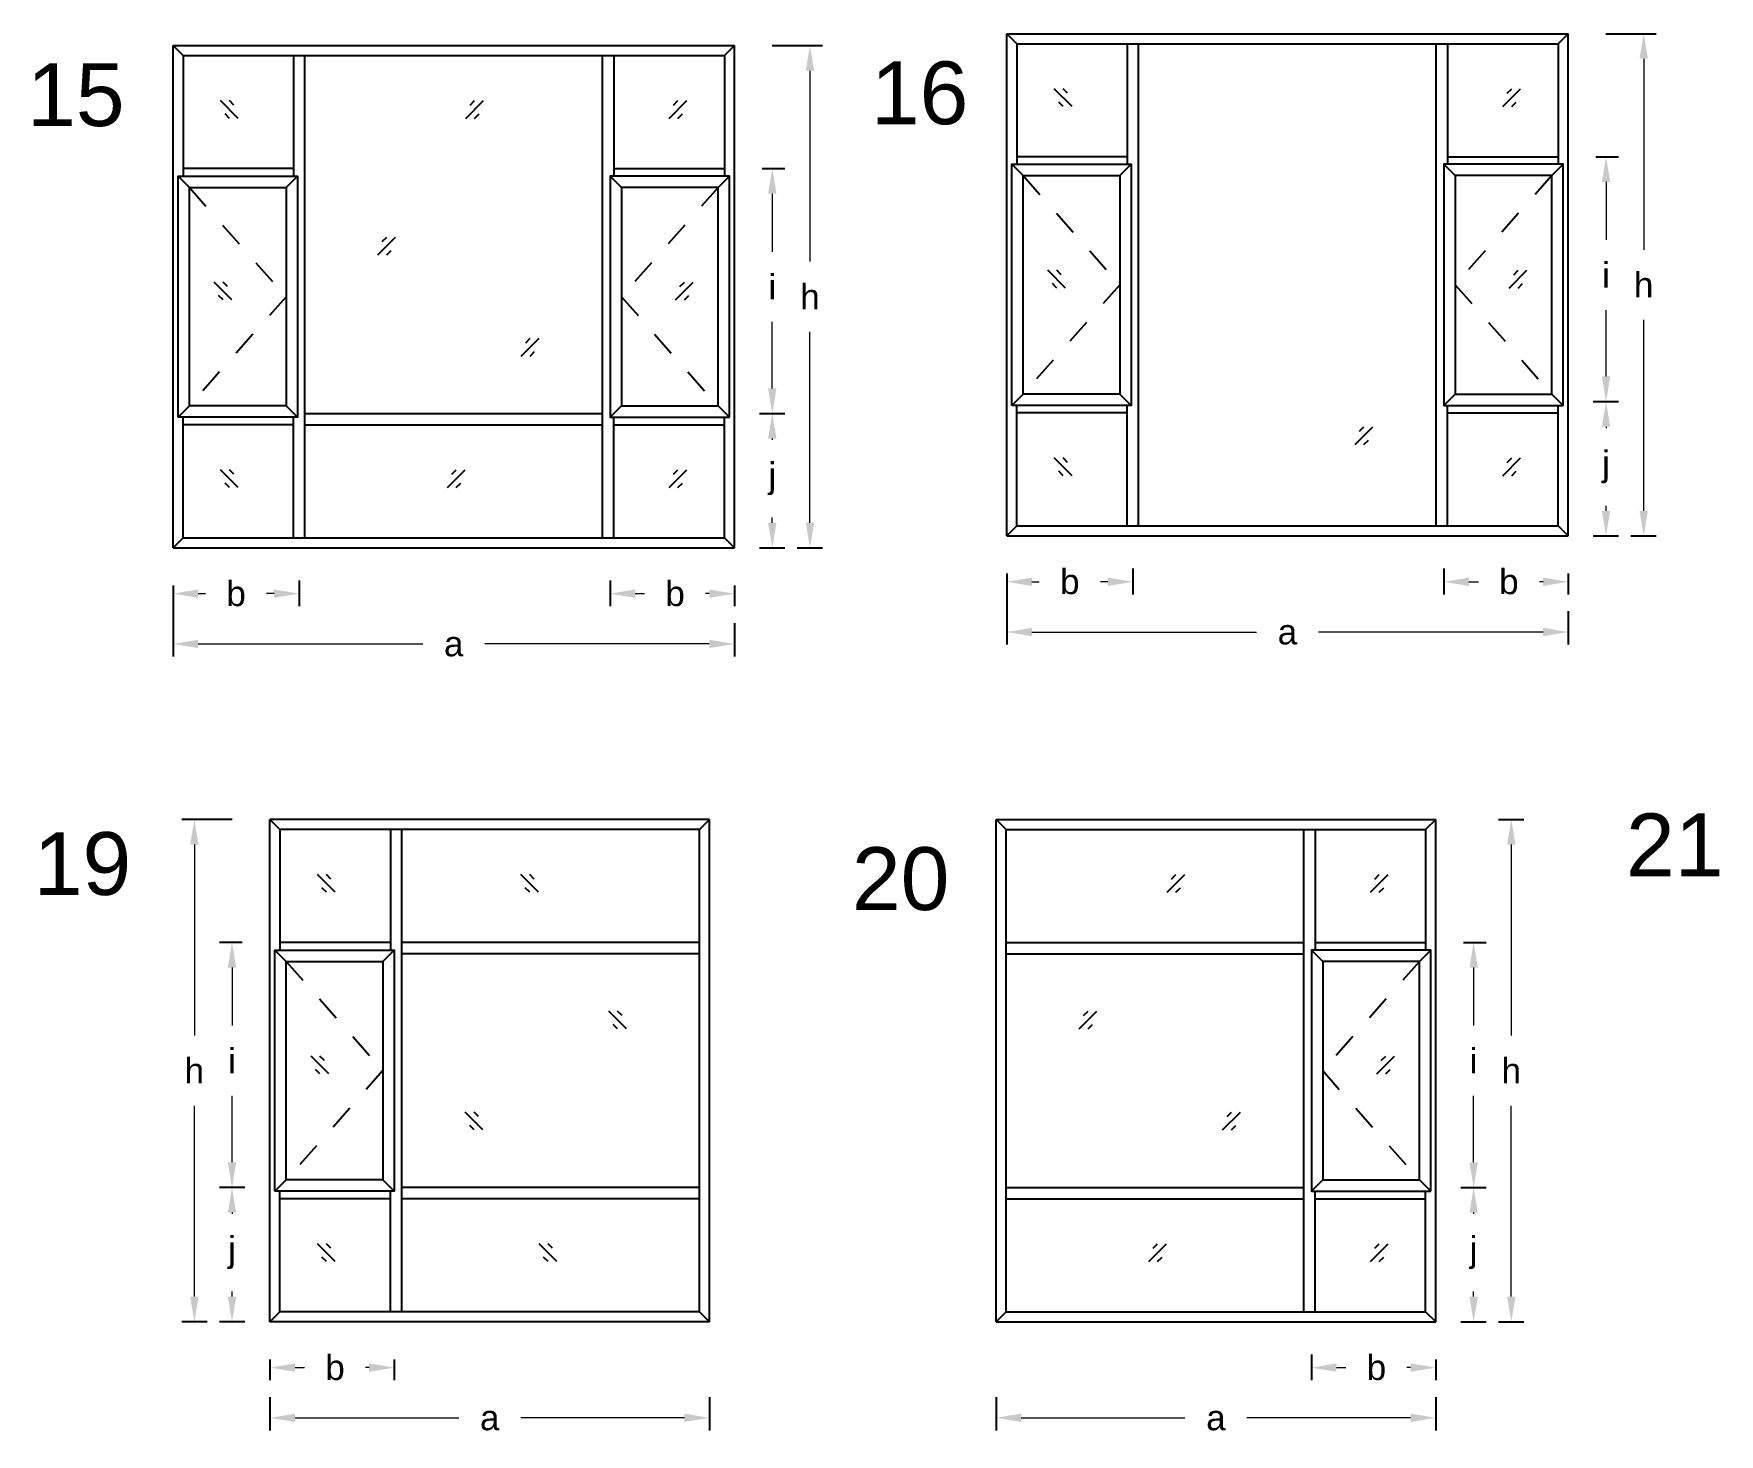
# Model space of a CAD drawing. Header units: millimetres. Extents: x -12.9 to 0.2, y -9.1 to 4.5.
# Drawn here: x -12.92 to -6.21, y -9.12 to -3.54 of the extents above; entities that cross this region are included whole.
import ezdxf

# ---------------------------------------------------------------- set-up
doc = ezdxf.new("R2010")
doc.units = ezdxf.units.MM
doc.linetypes.add('DASHED', pattern=[19.05, 12.7, -6.35])
for name, color, linetype in [('auxiliar', 1, 'DASHED'), ('proyectable', 7, 'Continuous'), ('vidrio', 160, 'Continuous')]:
    doc.layers.add(name, color=color, linetype=linetype)
doc.styles.get("Standard").update_dxf_attribs({"font": 'arial.ttf'})
doc.dimstyles.get("Standard").update_dxf_attribs({"dimtxt": 0.18, "dimasz": 0.18, "dimexe": 0.2, "dimexo": 0.0625, "dimgap": 0.09, "dimtad": 0, "dimtih": 1, "dimtoh": 1, "dimdec": 4, "dimzin": 0, "dimdsep": 46, "dimtxsty": 'Standard', "dimcen": 0.09, "dimadec": 0, "dimazin": 0, "dimtfac": 1, "dimtdec": 4, "dimtofl": 0, "dimtmove": 0, "dimatfit": 3, "dimfxl": 1.5, "dimfxlon": 1, "dimtolj": 1, "dimtzin": 0, "dimarcsym": 0})

# ---------------------------------------------------------------- blocks, each defined once
blk = doc.blocks.new('*D13')
at = {"layer": 'Defpoints', "color": 0, "transparency": 16777216}
for p in [(-11.9832, -8.6676), (-11.4882, -8.6676), (-11.4882, -8.8502)]:
    blk.add_point(p, dxfattribs=at)
at = {"layer": 'proyectable', "color": 0, "lineweight": -2, "transparency": 16777216}
for p, q in [((-11.9832, -8.8176), (-11.9832, -8.9002)), ((-11.4882, -8.8176), (-11.4882, -8.9002))]:
    blk.add_line(p, q, dxfattribs=at)
at = {"layer": 'proyectable', "color": 0, "lineweight": 5, "transparency": 16777216}
for p, q in [((-11.8832, -8.8502), (-11.8456, -8.8502)), ((-11.5882, -8.8502), (-11.6028, -8.8502))]:
    blk.add_line(p, q, dxfattribs=at)
at = {"layer": 'proyectable', "color": 0, "transparency": 16777216}
for points in [[(-11.8832, -8.8335), (-11.8832, -8.8668), (-11.9832, -8.8502)], [(-11.5882, -8.8335), (-11.5882, -8.8668), (-11.4882, -8.8502)]]:
    blk.add_solid(points, dxfattribs=at)
at = {"layer": 'proyectable', "color": 0, "transparency": 16777216, "insert": (-11.7242, -8.8502), "char_height": 0.1, "attachment_point": 5}
blk.add_mtext('\\A1;b', dxfattribs=at)
blk = doc.blocks.new('*D14')
at = {"layer": 'Defpoints', "color": 0, "transparency": 16777216}
for p in [(-11.9832, -8.8176), (-10.2332, -8.8176), (-10.2332, -9.0502)]:
    blk.add_point(p, dxfattribs=at)
at = {"layer": 'proyectable', "color": 0, "lineweight": -2, "transparency": 16777216}
for p, q in [((-11.9832, -8.9676), (-11.9832, -9.1002)), ((-10.2332, -8.9676), (-10.2332, -9.1002))]:
    blk.add_line(p, q, dxfattribs=at)
at = {"layer": 'proyectable', "color": 0, "lineweight": 5, "transparency": 16777216}
for p, q in [((-11.8832, -9.0502), (-11.2316, -9.0502)), ((-10.3332, -9.0502), (-10.9849, -9.0502))]:
    blk.add_line(p, q, dxfattribs=at)
at = {"layer": 'proyectable', "color": 0, "transparency": 16777216}
for points in [[(-11.8832, -9.0335), (-11.8832, -9.0668), (-11.9832, -9.0502)], [(-10.3332, -9.0335), (-10.3332, -9.0668), (-10.2332, -9.0502)]]:
    blk.add_solid(points, dxfattribs=at)
at = {"layer": 'proyectable', "color": 0, "transparency": 16777216, "insert": (-11.1082, -9.0502), "char_height": 0.1, "attachment_point": 5}
blk.add_mtext('\\A1;a', dxfattribs=at)
blk = doc.blocks.new('*D15')
at = {"layer": 'Defpoints', "color": 0, "transparency": 16777216}
for p in [(-9.0919, -8.8176), (-7.3419, -8.8176), (-7.3419, -9.0502)]:
    blk.add_point(p, dxfattribs=at)
at = {"layer": 'proyectable', "color": 0, "lineweight": -2, "transparency": 16777216}
for p, q in [((-9.0919, -8.9676), (-9.0919, -9.1002)), ((-7.3419, -8.9676), (-7.3419, -9.1002))]:
    blk.add_line(p, q, dxfattribs=at)
at = {"layer": 'proyectable', "color": 0, "lineweight": 5, "transparency": 16777216}
for p, q in [((-8.9919, -9.0502), (-8.3402, -9.0502)), ((-7.4419, -9.0502), (-8.0935, -9.0502))]:
    blk.add_line(p, q, dxfattribs=at)
at = {"layer": 'proyectable', "color": 0, "transparency": 16777216}
for points in [[(-8.9919, -9.0335), (-8.9919, -9.0668), (-9.0919, -9.0502)], [(-7.4419, -9.0335), (-7.4419, -9.0668), (-7.3419, -9.0502)]]:
    blk.add_solid(points, dxfattribs=at)
at = {"layer": 'proyectable', "color": 0, "transparency": 16777216, "insert": (-8.2169, -9.0502), "char_height": 0.1, "attachment_point": 5}
blk.add_mtext('\\A1;a', dxfattribs=at)
blk = doc.blocks.new('*D16')
at = {"layer": 'Defpoints', "color": 0, "transparency": 16777216}
for p in [(-7.8369, -8.6476), (-7.3419, -8.6676), (-7.3419, -8.8502)]:
    blk.add_point(p, dxfattribs=at)
at = {"layer": 'proyectable', "color": 0, "lineweight": -2, "transparency": 16777216}
for p, q in [((-7.8369, -8.7976), (-7.8369, -8.9002)), ((-7.3419, -8.8176), (-7.3419, -8.9002))]:
    blk.add_line(p, q, dxfattribs=at)
at = {"layer": 'proyectable', "color": 0, "lineweight": 5, "transparency": 16777216}
for p, q in [((-7.7369, -8.8502), (-7.6992, -8.8502)), ((-7.4419, -8.8502), (-7.4564, -8.8502))]:
    blk.add_line(p, q, dxfattribs=at)
at = {"layer": 'proyectable', "color": 0, "transparency": 16777216}
for points in [[(-7.7369, -8.8335), (-7.7369, -8.8668), (-7.8369, -8.8502)], [(-7.4419, -8.8335), (-7.4419, -8.8668), (-7.3419, -8.8502)]]:
    blk.add_solid(points, dxfattribs=at)
at = {"layer": 'proyectable', "color": 0, "transparency": 16777216, "insert": (-7.5778, -8.8502), "char_height": 0.1, "attachment_point": 5}
blk.add_mtext('\\A1;b', dxfattribs=at)
blk = doc.blocks.new('*D17')
at = {"layer": 'Defpoints', "color": 0, "transparency": 16777216}
for p in [(-7.3819, -8.1326), (-7.1909, -8.1326), (-7.3919, -8.6676)]:
    blk.add_point(p, dxfattribs=at)
at = {"layer": 'proyectable', "color": 0, "lineweight": -2, "transparency": 16777216}
for p, q in [((-7.2319, -8.1326), (-7.1409, -8.1326)), ((-7.2419, -8.6676), (-7.1409, -8.6676))]:
    blk.add_line(p, q, dxfattribs=at)
at = {"layer": 'proyectable', "color": 0, "lineweight": 5, "transparency": 16777216}
for p, q in [((-7.1909, -8.2326), (-7.1909, -8.2381)), ((-7.1909, -8.5676), (-7.1909, -8.5475))]:
    blk.add_line(p, q, dxfattribs=at)
at = {"layer": 'proyectable', "color": 0, "transparency": 16777216}
for points in [[(-7.2075, -8.2326), (-7.1742, -8.2326), (-7.1909, -8.1326)], [(-7.2075, -8.5676), (-7.1742, -8.5676), (-7.1909, -8.6676)]]:
    blk.add_solid(points, dxfattribs=at)
at = {"layer": 'proyectable', "color": 0, "transparency": 16777216, "insert": (-7.1909, -8.3928), "char_height": 0.1, "attachment_point": 5}
blk.add_mtext('\\A1;j', dxfattribs=at)
blk = doc.blocks.new('*D18')
at = {"layer": 'Defpoints', "color": 0, "transparency": 16777216}
for p in [(-7.2419, -6.6676), (-7.0409, -6.6676), (-7.2419, -8.6676)]:
    blk.add_point(p, dxfattribs=at)
at = {"layer": 'proyectable', "color": 0, "lineweight": -2, "transparency": 16777216}
for p, q in [((-7.0919, -6.6676), (-6.9909, -6.6676)), ((-7.0919, -8.6676), (-6.9909, -8.6676))]:
    blk.add_line(p, q, dxfattribs=at)
at = {"layer": 'proyectable', "color": 0, "lineweight": 5, "transparency": 16777216}
for p, q in [((-7.0409, -6.7676), (-7.0409, -7.5276)), ((-7.0409, -8.5676), (-7.0409, -7.8076))]:
    blk.add_line(p, q, dxfattribs=at)
at = {"layer": 'proyectable', "color": 0, "transparency": 16777216}
for points in [[(-7.0575, -6.7676), (-7.0242, -6.7676), (-7.0409, -6.6676)], [(-7.0575, -8.5676), (-7.0242, -8.5676), (-7.0409, -8.6676)]]:
    blk.add_solid(points, dxfattribs=at)
at = {"layer": 'proyectable', "color": 0, "transparency": 16777216, "insert": (-7.0409, -7.6676), "char_height": 0.1, "attachment_point": 5}
blk.add_mtext('\\A1;h', dxfattribs=at)
blk = doc.blocks.new('*D19')
at = {"layer": 'Defpoints', "color": 0, "transparency": 16777216}
for p in [(-7.3819, -7.1576), (-7.1909, -7.1576), (-7.3919, -8.1326)]:
    blk.add_point(p, dxfattribs=at)
at = {"layer": 'proyectable', "color": 0, "lineweight": -2, "transparency": 16777216}
for p, q in [((-7.2319, -7.1576), (-7.1409, -7.1576)), ((-7.2419, -8.1326), (-7.1409, -8.1326))]:
    blk.add_line(p, q, dxfattribs=at)
at = {"layer": 'proyectable', "color": 0, "lineweight": 5, "transparency": 16777216}
for p, q in [((-7.1909, -7.2576), (-7.1909, -7.4884)), ((-7.1909, -8.0326), (-7.1909, -7.7684))]:
    blk.add_line(p, q, dxfattribs=at)
at = {"layer": 'proyectable', "color": 0, "transparency": 16777216}
for points in [[(-7.2075, -7.2576), (-7.1742, -7.2576), (-7.1909, -7.1576)], [(-7.2075, -8.0326), (-7.1742, -8.0326), (-7.1909, -8.1326)]]:
    blk.add_solid(points, dxfattribs=at)
at = {"layer": 'proyectable', "color": 0, "transparency": 16777216, "insert": (-7.1909, -7.6284), "char_height": 0.1, "attachment_point": 5}
blk.add_mtext('\\A1;i', dxfattribs=at)
blk = doc.blocks.new('*D47')
at = {"layer": 'Defpoints', "color": 0, "transparency": 16777216}
for p in [(-11.8669, -5.5658), (-12.3691, -5.5858), (-11.8669, -5.7683)]:
    blk.add_point(p, dxfattribs=at)
at = {"layer": 'proyectable', "color": 0, "lineweight": -2, "transparency": 16777216}
for p, q in [((-12.3691, -5.7358), (-12.3691, -5.8183)), ((-11.8669, -5.7158), (-11.8669, -5.8183))]:
    blk.add_line(p, q, dxfattribs=at)
at = {"layer": 'proyectable', "color": 0, "lineweight": 5, "transparency": 16777216}
for p, q in [((-12.2691, -5.7683), (-12.2394, -5.7683)), ((-11.9669, -5.7683), (-11.9966, -5.7683))]:
    blk.add_line(p, q, dxfattribs=at)
at = {"layer": 'proyectable', "color": 0, "transparency": 16777216}
for points in [[(-12.2691, -5.7516), (-12.2691, -5.785), (-12.3691, -5.7683)], [(-11.9669, -5.7516), (-11.9669, -5.785), (-11.8669, -5.7683)]]:
    blk.add_solid(points, dxfattribs=at)
at = {"layer": 'proyectable', "color": 0, "transparency": 16777216, "insert": (-12.118, -5.7683), "char_height": 0.1, "attachment_point": 5}
blk.add_mtext('\\A1;b', dxfattribs=at)
blk = doc.blocks.new('*D48')
at = {"layer": 'Defpoints', "color": 0, "transparency": 16777216}
for p in [(-12.3691, -5.5858), (-10.1341, -5.7358), (-10.1341, -5.9683)]:
    blk.add_point(p, dxfattribs=at)
at = {"layer": 'proyectable', "color": 0, "lineweight": -2, "transparency": 16777216}
for p, q in [((-12.3691, -5.7358), (-12.3691, -6.0183)), ((-10.1341, -5.8858), (-10.1341, -6.0183))]:
    blk.add_line(p, q, dxfattribs=at)
at = {"layer": 'proyectable', "color": 0, "lineweight": 5, "transparency": 16777216}
for p, q in [((-12.2691, -5.9683), (-11.375, -5.9683)), ((-10.2341, -5.9683), (-11.1282, -5.9683))]:
    blk.add_line(p, q, dxfattribs=at)
at = {"layer": 'proyectable', "color": 0, "transparency": 16777216}
for points in [[(-12.2691, -5.9516), (-12.2691, -5.985), (-12.3691, -5.9683)], [(-10.2341, -5.9516), (-10.2341, -5.985), (-10.1341, -5.9683)]]:
    blk.add_solid(points, dxfattribs=at)
at = {"layer": 'proyectable', "color": 0, "transparency": 16777216, "insert": (-11.2516, -5.9683), "char_height": 0.1, "attachment_point": 5}
blk.add_mtext('\\A1;a', dxfattribs=at)
blk = doc.blocks.new('*D46')
at = {"layer": 'Defpoints', "color": 0, "transparency": 16777216}
for p in [(-10.6291, -5.5658), (-10.1341, -5.5858), (-10.1341, -5.7683)]:
    blk.add_point(p, dxfattribs=at)
at = {"layer": 'proyectable', "color": 0, "lineweight": -2, "transparency": 16777216}
for p, q in [((-10.6291, -5.7158), (-10.6291, -5.8183)), ((-10.1341, -5.7358), (-10.1341, -5.8183))]:
    blk.add_line(p, q, dxfattribs=at)
at = {"layer": 'proyectable', "color": 0, "lineweight": 5, "transparency": 16777216}
for p, q in [((-10.5291, -5.7683), (-10.4915, -5.7683)), ((-10.2341, -5.7683), (-10.2486, -5.7683))]:
    blk.add_line(p, q, dxfattribs=at)
at = {"layer": 'proyectable', "color": 0, "transparency": 16777216}
for points in [[(-10.5291, -5.7516), (-10.5291, -5.785), (-10.6291, -5.7683)], [(-10.2341, -5.7516), (-10.2341, -5.785), (-10.1341, -5.7683)]]:
    blk.add_solid(points, dxfattribs=at)
at = {"layer": 'proyectable', "color": 0, "transparency": 16777216, "insert": (-10.3701, -5.7683), "char_height": 0.1, "attachment_point": 5}
blk.add_mtext('\\A1;b', dxfattribs=at)
blk = doc.blocks.new('*D49')
at = {"layer": 'Defpoints', "color": 0, "transparency": 16777216}
for p in [(-10.1741, -5.0508), (-9.9831, -5.0508), (-10.1841, -5.5858)]:
    blk.add_point(p, dxfattribs=at)
at = {"layer": 'proyectable', "color": 0, "lineweight": -2, "transparency": 16777216}
for p, q in [((-10.0241, -5.0508), (-9.9331, -5.0508)), ((-10.0341, -5.5858), (-9.9331, -5.5858))]:
    blk.add_line(p, q, dxfattribs=at)
at = {"layer": 'proyectable', "color": 0, "lineweight": 5, "transparency": 16777216}
for p, q in [((-9.9831, -5.1508), (-9.9831, -5.1562)), ((-9.9831, -5.4858), (-9.9831, -5.4656))]:
    blk.add_line(p, q, dxfattribs=at)
at = {"layer": 'proyectable', "color": 0, "transparency": 16777216}
for points in [[(-9.9998, -5.1508), (-9.9664, -5.1508), (-9.9831, -5.0508)], [(-9.9998, -5.4858), (-9.9664, -5.4858), (-9.9831, -5.5858)]]:
    blk.add_solid(points, dxfattribs=at)
at = {"layer": 'proyectable', "color": 0, "transparency": 16777216, "insert": (-9.9831, -5.3109), "char_height": 0.1, "attachment_point": 5}
blk.add_mtext('\\A1;j', dxfattribs=at)
blk = doc.blocks.new('*D50')
at = {"layer": 'Defpoints', "color": 0, "transparency": 16777216}
for p in [(-10.1341, -3.5858), (-9.8331, -3.5858), (-10.0341, -5.5858)]:
    blk.add_point(p, dxfattribs=at)
at = {"layer": 'proyectable', "color": 0, "lineweight": -2, "transparency": 16777216}
for p, q in [((-9.9841, -3.5858), (-9.7831, -3.5858)), ((-9.8841, -5.5858), (-9.7831, -5.5858))]:
    blk.add_line(p, q, dxfattribs=at)
at = {"layer": 'proyectable', "color": 0, "lineweight": 5, "transparency": 16777216}
for p, q in [((-9.8331, -3.6858), (-9.8331, -4.4458)), ((-9.8331, -5.4858), (-9.8331, -4.7258))]:
    blk.add_line(p, q, dxfattribs=at)
at = {"layer": 'proyectable', "color": 0, "transparency": 16777216}
for points in [[(-9.8498, -3.6858), (-9.8164, -3.6858), (-9.8331, -3.5858)], [(-9.8498, -5.4858), (-9.8164, -5.4858), (-9.8331, -5.5858)]]:
    blk.add_solid(points, dxfattribs=at)
at = {"layer": 'proyectable', "color": 0, "transparency": 16777216, "insert": (-9.8331, -4.5858), "char_height": 0.1, "attachment_point": 5}
blk.add_mtext('\\A1;h', dxfattribs=at)
blk = doc.blocks.new('*D51')
at = {"layer": 'Defpoints', "color": 0, "transparency": 16777216}
for p in [(-10.1741, -4.0758), (-9.9831, -4.0758), (-10.1841, -5.0508)]:
    blk.add_point(p, dxfattribs=at)
at = {"layer": 'proyectable', "color": 0, "lineweight": -2, "transparency": 16777216}
for p, q in [((-10.0241, -4.0758), (-9.9331, -4.0758)), ((-10.0341, -5.0508), (-9.9331, -5.0508))]:
    blk.add_line(p, q, dxfattribs=at)
at = {"layer": 'proyectable', "color": 0, "lineweight": 5, "transparency": 16777216}
for p, q in [((-9.9831, -4.1758), (-9.9831, -4.4065)), ((-9.9831, -4.9508), (-9.9831, -4.6865))]:
    blk.add_line(p, q, dxfattribs=at)
at = {"layer": 'proyectable', "color": 0, "transparency": 16777216}
for points in [[(-9.9998, -4.1758), (-9.9664, -4.1758), (-9.9831, -4.0758)], [(-9.9998, -4.9508), (-9.9664, -4.9508), (-9.9831, -5.0508)]]:
    blk.add_solid(points, dxfattribs=at)
at = {"layer": 'proyectable', "color": 0, "transparency": 16777216, "insert": (-9.9831, -4.5465), "char_height": 0.1, "attachment_point": 5}
blk.add_mtext('\\A1;i', dxfattribs=at)
blk = doc.blocks.new('*D62')
at = {"layer": 'Defpoints', "color": 0, "transparency": 16777216}
for p in [(-6.8547, -5.0035), (-6.6637, -5.0035), (-6.8647, -5.5385)]:
    blk.add_point(p, dxfattribs=at)
at = {"layer": 'proyectable', "color": 0, "lineweight": -2, "transparency": 16777216}
for p, q in [((-6.7047, -5.0035), (-6.6137, -5.0035)), ((-6.7147, -5.5385), (-6.6137, -5.5385))]:
    blk.add_line(p, q, dxfattribs=at)
at = {"layer": 'proyectable', "color": 0, "lineweight": 5, "transparency": 16777216}
for p, q in [((-6.6637, -5.1035), (-6.6637, -5.1089)), ((-6.6637, -5.4385), (-6.6637, -5.4183))]:
    blk.add_line(p, q, dxfattribs=at)
at = {"layer": 'proyectable', "color": 0, "transparency": 16777216}
for points in [[(-6.6803, -5.1035), (-6.647, -5.1035), (-6.6637, -5.0035)], [(-6.6803, -5.4385), (-6.647, -5.4385), (-6.6637, -5.5385)]]:
    blk.add_solid(points, dxfattribs=at)
at = {"layer": 'proyectable', "color": 0, "transparency": 16777216, "insert": (-6.6637, -5.2636), "char_height": 0.1, "attachment_point": 5}
blk.add_mtext('\\A1;j', dxfattribs=at)
blk = doc.blocks.new('*D63')
at = {"layer": 'Defpoints', "color": 0, "transparency": 16777216}
for p in [(-6.8147, -3.5385), (-6.5137, -3.5385), (-6.7147, -5.5385)]:
    blk.add_point(p, dxfattribs=at)
at = {"layer": 'proyectable', "color": 0, "lineweight": -2, "transparency": 16777216}
for p, q in [((-6.6647, -3.5385), (-6.4637, -3.5385)), ((-6.5647, -5.5385), (-6.4637, -5.5385))]:
    blk.add_line(p, q, dxfattribs=at)
at = {"layer": 'proyectable', "color": 0, "lineweight": 5, "transparency": 16777216}
for p, q in [((-6.5137, -3.6385), (-6.5137, -4.3985)), ((-6.5137, -5.4385), (-6.5137, -4.6785))]:
    blk.add_line(p, q, dxfattribs=at)
at = {"layer": 'proyectable', "color": 0, "transparency": 16777216}
for points in [[(-6.5303, -3.6385), (-6.497, -3.6385), (-6.5137, -3.5385)], [(-6.5303, -5.4385), (-6.497, -5.4385), (-6.5137, -5.5385)]]:
    blk.add_solid(points, dxfattribs=at)
at = {"layer": 'proyectable', "color": 0, "transparency": 16777216, "insert": (-6.5137, -4.5385), "char_height": 0.1, "attachment_point": 5}
blk.add_mtext('\\A1;h', dxfattribs=at)
blk = doc.blocks.new('*D64')
at = {"layer": 'Defpoints', "color": 0, "transparency": 16777216}
for p in [(-6.8547, -4.0285), (-6.6637, -4.0285), (-6.8647, -5.0035)]:
    blk.add_point(p, dxfattribs=at)
at = {"layer": 'proyectable', "color": 0, "lineweight": -2, "transparency": 16777216}
for p, q in [((-6.7047, -4.0285), (-6.6137, -4.0285)), ((-6.7147, -5.0035), (-6.6137, -5.0035))]:
    blk.add_line(p, q, dxfattribs=at)
at = {"layer": 'proyectable', "color": 0, "lineweight": 5, "transparency": 16777216}
for p, q in [((-6.6637, -4.1285), (-6.6637, -4.3593)), ((-6.6637, -4.9035), (-6.6637, -4.6393))]:
    blk.add_line(p, q, dxfattribs=at)
at = {"layer": 'proyectable', "color": 0, "transparency": 16777216}
for points in [[(-6.6803, -4.1285), (-6.647, -4.1285), (-6.6637, -4.0285)], [(-6.6803, -4.9035), (-6.647, -4.9035), (-6.6637, -5.0035)]]:
    blk.add_solid(points, dxfattribs=at)
at = {"layer": 'proyectable', "color": 0, "transparency": 16777216, "insert": (-6.6637, -4.4993), "char_height": 0.1, "attachment_point": 5}
blk.add_mtext('\\A1;i', dxfattribs=at)
blk = doc.blocks.new('*D65')
at = {"layer": 'Defpoints', "color": 0, "transparency": 16777216}
for p in [(-9.0497, -5.5385), (-8.5474, -5.5185), (-8.5474, -5.721)]:
    blk.add_point(p, dxfattribs=at)
at = {"layer": 'proyectable', "color": 0, "lineweight": -2, "transparency": 16777216}
for p, q in [((-9.0497, -5.6885), (-9.0497, -5.771)), ((-8.5474, -5.6685), (-8.5474, -5.771))]:
    blk.add_line(p, q, dxfattribs=at)
at = {"layer": 'proyectable', "color": 0, "lineweight": 5, "transparency": 16777216}
for p, q in [((-8.9497, -5.721), (-8.92, -5.721)), ((-8.6474, -5.721), (-8.6771, -5.721))]:
    blk.add_line(p, q, dxfattribs=at)
at = {"layer": 'proyectable', "color": 0, "transparency": 16777216}
for points in [[(-8.9497, -5.7044), (-8.9497, -5.7377), (-9.0497, -5.721)], [(-8.6474, -5.7044), (-8.6474, -5.7377), (-8.5474, -5.721)]]:
    blk.add_solid(points, dxfattribs=at)
at = {"layer": 'proyectable', "color": 0, "transparency": 16777216, "insert": (-8.7986, -5.721), "char_height": 0.1, "attachment_point": 5}
blk.add_mtext('\\A1;b', dxfattribs=at)
blk = doc.blocks.new('*D66')
at = {"layer": 'Defpoints', "color": 0, "transparency": 16777216}
for p in [(-9.0497, -5.5385), (-6.8147, -5.6885), (-6.8147, -5.921)]:
    blk.add_point(p, dxfattribs=at)
at = {"layer": 'proyectable', "color": 0, "lineweight": -2, "transparency": 16777216}
for p, q in [((-9.0497, -5.6885), (-9.0497, -5.971)), ((-6.8147, -5.8385), (-6.8147, -5.971))]:
    blk.add_line(p, q, dxfattribs=at)
at = {"layer": 'proyectable', "color": 0, "lineweight": 5, "transparency": 16777216}
for p, q in [((-8.9497, -5.921), (-8.0555, -5.921)), ((-6.9147, -5.921), (-7.8088, -5.921))]:
    blk.add_line(p, q, dxfattribs=at)
at = {"layer": 'proyectable', "color": 0, "transparency": 16777216}
for points in [[(-8.9497, -5.9044), (-8.9497, -5.9377), (-9.0497, -5.921)], [(-6.9147, -5.9044), (-6.9147, -5.9377), (-6.8147, -5.921)]]:
    blk.add_solid(points, dxfattribs=at)
at = {"layer": 'proyectable', "color": 0, "transparency": 16777216, "insert": (-7.9322, -5.921), "char_height": 0.1, "attachment_point": 5}
blk.add_mtext('\\A1;a', dxfattribs=at)
blk = doc.blocks.new('*D67')
at = {"layer": 'Defpoints', "color": 0, "transparency": 16777216}
for p in [(-7.3097, -5.5185), (-6.8147, -5.5385), (-6.8147, -5.721)]:
    blk.add_point(p, dxfattribs=at)
at = {"layer": 'proyectable', "color": 0, "lineweight": -2, "transparency": 16777216}
for p, q in [((-7.3097, -5.6685), (-7.3097, -5.771)), ((-6.8147, -5.6885), (-6.8147, -5.771))]:
    blk.add_line(p, q, dxfattribs=at)
at = {"layer": 'proyectable', "color": 0, "lineweight": 5, "transparency": 16777216}
for p, q in [((-7.2097, -5.721), (-7.172, -5.721)), ((-6.9147, -5.721), (-6.9292, -5.721))]:
    blk.add_line(p, q, dxfattribs=at)
at = {"layer": 'proyectable', "color": 0, "transparency": 16777216}
for points in [[(-7.2097, -5.7044), (-7.2097, -5.7377), (-7.3097, -5.721)], [(-6.9147, -5.7044), (-6.9147, -5.7377), (-6.8147, -5.721)]]:
    blk.add_solid(points, dxfattribs=at)
at = {"layer": 'proyectable', "color": 0, "transparency": 16777216, "insert": (-7.0506, -5.721), "char_height": 0.1, "attachment_point": 5}
blk.add_mtext('\\A1;b', dxfattribs=at)
blk = doc.blocks.new('*D73')
at = {"layer": 'Defpoints', "color": 0, "transparency": 16777216}
for p in [(-12.1342, -8.1326), (-11.9432, -8.1326), (-11.9332, -8.6676)]:
    blk.add_point(p, dxfattribs=at)
at = {"layer": 'proyectable', "color": 0, "lineweight": -2, "transparency": 16777216}
for p, q in [((-12.0932, -8.1326), (-12.1842, -8.1326)), ((-12.0832, -8.6676), (-12.1842, -8.6676))]:
    blk.add_line(p, q, dxfattribs=at)
at = {"layer": 'proyectable', "color": 0, "lineweight": 5, "transparency": 16777216}
for p, q in [((-12.1342, -8.2326), (-12.1342, -8.2381)), ((-12.1342, -8.5676), (-12.1342, -8.5475))]:
    blk.add_line(p, q, dxfattribs=at)
at = {"layer": 'proyectable', "color": 0, "transparency": 16777216}
for points in [[(-12.1509, -8.2326), (-12.1175, -8.2326), (-12.1342, -8.1326)], [(-12.1509, -8.5676), (-12.1175, -8.5676), (-12.1342, -8.6676)]]:
    blk.add_solid(points, dxfattribs=at)
at = {"layer": 'proyectable', "color": 0, "transparency": 16777216, "insert": (-12.1342, -8.3928), "char_height": 0.1, "attachment_point": 5}
blk.add_mtext('\\A1;j', dxfattribs=at)
blk = doc.blocks.new('*D74')
at = {"layer": 'Defpoints', "color": 0, "transparency": 16777216}
for p in [(-12.2842, -6.6676), (-11.9832, -6.6676), (-12.0832, -8.6676)]:
    blk.add_point(p, dxfattribs=at)
at = {"layer": 'proyectable', "color": 0, "lineweight": -2, "transparency": 16777216}
for p, q in [((-12.1332, -6.6676), (-12.3342, -6.6676)), ((-12.2332, -8.6676), (-12.3342, -8.6676))]:
    blk.add_line(p, q, dxfattribs=at)
at = {"layer": 'proyectable', "color": 0, "lineweight": 5, "transparency": 16777216}
for p, q in [((-12.2842, -6.7676), (-12.2842, -7.5276)), ((-12.2842, -8.5676), (-12.2842, -7.8076))]:
    blk.add_line(p, q, dxfattribs=at)
at = {"layer": 'proyectable', "color": 0, "transparency": 16777216}
for points in [[(-12.3009, -6.7676), (-12.2675, -6.7676), (-12.2842, -6.6676)], [(-12.3009, -8.5676), (-12.2675, -8.5676), (-12.2842, -8.6676)]]:
    blk.add_solid(points, dxfattribs=at)
at = {"layer": 'proyectable', "color": 0, "transparency": 16777216, "insert": (-12.2842, -7.6676), "char_height": 0.1, "attachment_point": 5}
blk.add_mtext('\\A1;h', dxfattribs=at)
blk = doc.blocks.new('*D75')
at = {"layer": 'Defpoints', "color": 0, "transparency": 16777216}
for p in [(-12.1342, -7.1576), (-11.9432, -7.1576), (-11.9332, -8.1326)]:
    blk.add_point(p, dxfattribs=at)
at = {"layer": 'proyectable', "color": 0, "lineweight": -2, "transparency": 16777216}
for p, q in [((-12.0932, -7.1576), (-12.1842, -7.1576)), ((-12.0832, -8.1326), (-12.1842, -8.1326))]:
    blk.add_line(p, q, dxfattribs=at)
at = {"layer": 'proyectable', "color": 0, "lineweight": 5, "transparency": 16777216}
for p, q in [((-12.1342, -7.2576), (-12.1342, -7.4884)), ((-12.1342, -8.0326), (-12.1342, -7.7684))]:
    blk.add_line(p, q, dxfattribs=at)
at = {"layer": 'proyectable', "color": 0, "transparency": 16777216}
for points in [[(-12.1509, -7.2576), (-12.1175, -7.2576), (-12.1342, -7.1576)], [(-12.1509, -8.0326), (-12.1175, -8.0326), (-12.1342, -8.1326)]]:
    blk.add_solid(points, dxfattribs=at)
at = {"layer": 'proyectable', "color": 0, "transparency": 16777216, "insert": (-12.1342, -7.6284), "char_height": 0.1, "attachment_point": 5}
blk.add_mtext('\\A1;i', dxfattribs=at)

msp = doc.modelspace()

# ---------------------------------------------------------------- linework, layer by layer
at = {"layer": 'auxiliar', "ltscale": 0.003}
for p, q in [((-12.3041, -4.1508), (-11.9191, -4.5858)), ((-10.1991, -4.1508), (-10.5841, -4.5858)), ((-8.9847, -4.1035), (-8.5997, -4.5385)), ((-6.8797, -4.1035), (-7.2647, -4.5385)), ((-8.5997, -4.5385), (-8.9847, -4.9735)), ((-7.2647, -4.5385), (-6.8797, -4.9735)), ((-11.9191, -4.5858), (-12.3041, -5.0208)), ((-10.5841, -4.5858), (-10.1991, -5.0208)), ((-11.9182, -7.2326), (-11.5332, -7.6676)), ((-7.4069, -7.2326), (-7.7919, -7.6676)), ((-11.5332, -7.6676), (-11.9182, -8.1026)), ((-7.7919, -7.6676), (-7.4069, -8.1026))]:
    msp.add_line(p, q, dxfattribs=at)
at = {"layer": 'proyectable'}
for p, q in [((-9.0497, -3.5385), (-6.8147, -3.5385)), ((-9.0497, -5.5385), (-9.0497, -3.5385)), ((-9.0497, -3.5385), (-9.0097, -3.5785)), ((-6.8147, -3.5385), (-6.8547, -3.5785)), ((-6.8147, -5.5385), (-6.8147, -3.5385)), ((-12.3691, -3.5858), (-10.1341, -3.5858)), ((-12.3691, -5.5858), (-12.3691, -3.5858)), ((-12.3691, -3.5858), (-12.3291, -3.6258)), ((-10.1341, -3.5858), (-10.1741, -3.6258)), ((-10.1341, -5.5858), (-10.1341, -3.5858)), ((-9.0097, -3.5785), (-6.8547, -3.5785)), ((-9.0097, -3.5785), (-7.3397, -3.5785)), ((-9.0097, -3.5785), (-9.0097, -4.0585)), ((-8.5697, -3.5785), (-8.5697, -4.0585)), ((-8.5247, -5.4985), (-8.5247, -3.5785)), ((-7.3397, -5.4985), (-7.3397, -3.5785)), ((-7.2947, -3.5785), (-7.2947, -4.0585)), ((-6.8547, -3.5785), (-6.8547, -4.0585)), ((-12.3291, -3.6258), (-10.1741, -3.6258)), ((-12.3291, -3.6258), (-12.3291, -4.1058)), ((-11.8891, -3.6258), (-11.8891, -4.1058)), ((-11.8441, -5.5458), (-11.8441, -3.6258)), ((-10.6591, -5.5458), (-10.6591, -3.6258)), ((-10.6141, -3.6258), (-10.6141, -4.1058)), ((-10.1741, -3.6258), (-10.1741, -4.1058)), ((-11.8891, -4.0758), (-12.3291, -4.0758)), ((-10.6141, -4.0758), (-10.1741, -4.0758)), ((-8.9847, -4.1035), (-9.0297, -4.0585)), ((-8.5697, -4.0285), (-9.0097, -4.0285)), ((-8.5997, -4.1035), (-8.5547, -4.0585)), ((-7.2647, -4.1035), (-7.3097, -4.0585)), ((-7.2947, -4.0285), (-6.8547, -4.0285)), ((-6.8797, -4.1035), (-6.8347, -4.0585)), ((-12.3041, -4.1508), (-12.3491, -4.1058)), ((-11.9191, -4.1508), (-11.8741, -4.1058)), ((-10.5841, -4.1508), (-10.6291, -4.1058)), ((-10.1991, -4.1508), (-10.1541, -4.1058)), ((-12.3491, -5.0658), (-12.3041, -5.0208)), ((-11.8741, -5.0658), (-11.9191, -5.0208)), ((-10.6291, -5.0658), (-10.5841, -5.0208)), ((-10.1541, -5.0658), (-10.1991, -5.0208)), ((-9.0297, -5.0185), (-8.9847, -4.9735)), ((-9.0097, -5.4985), (-9.0097, -5.0185)), ((-8.5547, -5.0185), (-8.5997, -4.9735)), ((-8.5697, -5.4985), (-8.5697, -5.0185)), ((-7.3097, -5.0185), (-7.2647, -4.9735)), ((-7.2947, -5.4985), (-7.2947, -5.0185)), ((-6.8347, -5.0185), (-6.8797, -4.9735)), ((-6.8547, -5.4985), (-6.8547, -5.0185)), ((-12.3291, -5.5458), (-12.3291, -5.0658)), ((-11.8891, -5.0958), (-12.3291, -5.0958)), ((-11.8891, -5.5458), (-11.8891, -5.0658)), ((-11.8441, -5.0508), (-10.6591, -5.0508)), ((-11.8441, -5.0958), (-10.6591, -5.0958)), ((-10.6141, -5.5458), (-10.6141, -5.0658)), ((-10.6141, -5.0958), (-10.1741, -5.0958)), ((-10.1741, -5.5458), (-10.1741, -5.0658)), ((-8.5697, -5.0485), (-9.0097, -5.0485)), ((-7.2947, -5.0485), (-6.8547, -5.0485)), ((-9.0497, -5.5385), (-9.0097, -5.4985)), ((-9.0097, -5.4985), (-6.8547, -5.4985)), ((-6.8147, -5.5385), (-6.8547, -5.4985)), ((-12.3691, -5.5858), (-12.3291, -5.5458)), ((-12.3291, -5.5458), (-10.1741, -5.5458)), ((-10.1341, -5.5858), (-10.1741, -5.5458)), ((-9.0497, -5.5385), (-6.8147, -5.5385)), ((-12.3691, -5.5858), (-10.1341, -5.5858)), ((-10.2332, -6.6676), (-11.9832, -6.6676)), ((-11.9832, -8.6676), (-11.9832, -6.6676)), ((-11.9832, -6.6676), (-11.9432, -6.7076)), ((-10.2732, -6.7076), (-11.9432, -6.7076)), ((-11.9432, -6.7076), (-11.9432, -7.1876)), ((-11.5032, -6.7076), (-11.5032, -7.1876)), ((-11.4582, -8.6276), (-11.4582, -6.7076)), ((-10.2732, -6.7076), (-10.2332, -6.6676)), ((-10.2732, -8.6276), (-10.2732, -6.7076)), ((-10.2332, -8.6676), (-10.2332, -6.6676)), ((-9.0919, -8.6676), (-9.0919, -6.6676)), ((-9.0919, -6.6676), (-7.3419, -6.6676)), ((-9.0519, -6.7076), (-9.0919, -6.6676)), ((-9.0519, -8.6276), (-9.0519, -6.7076)), ((-9.0519, -6.7076), (-7.3819, -6.7076)), ((-7.8669, -8.6276), (-7.8669, -6.7076)), ((-7.8219, -6.7076), (-7.8219, -7.1876)), ((-7.3419, -6.6676), (-7.3819, -6.7076)), ((-7.3819, -6.7076), (-7.3819, -7.1876)), ((-7.3419, -8.6676), (-7.3419, -6.6676)), ((-11.5032, -7.1576), (-11.9432, -7.1576)), ((-10.2732, -7.1576), (-11.4582, -7.1576)), ((-9.0519, -7.1576), (-7.8669, -7.1576)), ((-7.8219, -7.1576), (-7.3819, -7.1576)), ((-11.9182, -7.2326), (-11.9632, -7.1876)), ((-11.5332, -7.2326), (-11.4882, -7.1876)), ((-10.2732, -7.2026), (-11.4582, -7.2026)), ((-9.0519, -7.2026), (-7.8669, -7.2026)), ((-7.7919, -7.2326), (-7.8369, -7.1876)), ((-7.4069, -7.2326), (-7.3619, -7.1876)), ((-11.9632, -8.1476), (-11.9182, -8.1026)), ((-11.4882, -8.1476), (-11.5332, -8.1026)), ((-7.8369, -8.1476), (-7.7919, -8.1026)), ((-7.3619, -8.1476), (-7.4069, -8.1026)), ((-11.9432, -8.6276), (-11.9432, -8.1476)), ((-11.5032, -8.1776), (-11.9432, -8.1776)), ((-11.5032, -8.6276), (-11.5032, -8.1476)), ((-10.2732, -8.1326), (-11.4582, -8.1326)), ((-10.2732, -8.1776), (-11.4582, -8.1776)), ((-9.0519, -8.1326), (-7.8669, -8.1326)), ((-9.0519, -8.1776), (-7.8669, -8.1776)), ((-7.8219, -8.6276), (-7.8219, -8.1476)), ((-7.8219, -8.1776), (-7.3819, -8.1776)), ((-7.3819, -8.6276), (-7.3819, -8.1476)), ((-11.9832, -8.6676), (-11.9432, -8.6276)), ((-10.2732, -8.6276), (-11.9432, -8.6276)), ((-10.2732, -8.6276), (-10.2332, -8.6676)), ((-9.0519, -8.6276), (-9.0919, -8.6676)), ((-9.0519, -8.6276), (-7.3819, -8.6276)), ((-7.3419, -8.6676), (-7.3819, -8.6276)), ((-10.2332, -8.6676), (-11.9832, -8.6676)), ((-9.0919, -8.6676), (-7.3419, -8.6676))]:
    msp.add_line(p, q, dxfattribs=at)
for points in [[(-9.0297, -5.0185), (-9.0297, -4.0585), (-8.5547, -4.0585), (-8.5547, -5.0185)], [(-6.8347, -5.0185), (-6.8347, -4.0585), (-7.3097, -4.0585), (-7.3097, -5.0185)], [(-12.3491, -5.0658), (-12.3491, -4.1058), (-11.8741, -4.1058), (-11.8741, -5.0658)], [(-12.3041, -5.0208), (-12.3041, -4.1508), (-11.9191, -4.1508), (-11.9191, -5.0208)], [(-10.1541, -5.0658), (-10.1541, -4.1058), (-10.6291, -4.1058), (-10.6291, -5.0658)], [(-10.1991, -5.0208), (-10.1991, -4.1508), (-10.5841, -4.1508), (-10.5841, -5.0208)], [(-8.9847, -4.9735), (-8.9847, -4.1035), (-8.5997, -4.1035), (-8.5997, -4.9735)], [(-6.8797, -4.9735), (-6.8797, -4.1035), (-7.2647, -4.1035), (-7.2647, -4.9735)], [(-11.9632, -8.1476), (-11.9632, -7.1876), (-11.4882, -7.1876), (-11.4882, -8.1476)], [(-11.9182, -8.1026), (-11.9182, -7.2326), (-11.5332, -7.2326), (-11.5332, -8.1026)], [(-7.3619, -8.1476), (-7.3619, -7.1876), (-7.8369, -7.1876), (-7.8369, -8.1476)], [(-7.4069, -8.1026), (-7.4069, -7.2326), (-7.7919, -7.2326), (-7.7919, -8.1026)]]:
    msp.add_lwpolyline(points, close=True, dxfattribs=at)
at = {"layer": 'vidrio'}
for p, q in [((-8.7897, -3.8285), (-8.8604, -3.7578)), ((-8.8074, -3.7754), (-8.825, -3.7578)), ((-7.0747, -3.8285), (-7.004, -3.7578)), ((-7.057, -3.7754), (-7.0393, -3.7578)), ((-12.1091, -3.8758), (-12.1798, -3.805)), ((-12.1268, -3.8227), (-12.1445, -3.805)), ((-11.2038, -3.8758), (-11.133, -3.805)), ((-11.1861, -3.8227), (-11.1684, -3.805)), ((-10.3941, -3.8758), (-10.3234, -3.805)), ((-10.3764, -3.8227), (-10.3587, -3.805)), ((-8.825, -3.8285), (-8.8427, -3.8108)), ((-7.0393, -3.8285), (-7.0216, -3.8108)), ((-12.1445, -3.8758), (-12.1621, -3.8581)), ((-11.1684, -3.8758), (-11.1507, -3.8581)), ((-10.3587, -3.8758), (-10.3411, -3.8581)), ((-11.5535, -4.4195), (-11.4828, -4.3488)), ((-11.5358, -4.3665), (-11.5182, -4.3488)), ((-11.5182, -4.4195), (-11.5005, -4.4018)), ((-8.8152, -4.5512), (-8.8859, -4.4805)), ((-8.8328, -4.4982), (-8.8505, -4.4805)), ((-7.0492, -4.5512), (-6.9785, -4.4805)), ((-7.0315, -4.4982), (-7.0138, -4.4805)), ((-12.1346, -4.5985), (-12.2053, -4.5278)), ((-12.1523, -4.5455), (-12.1699, -4.5278)), ((-10.3686, -4.5985), (-10.2979, -4.5278)), ((-10.3509, -4.5455), (-10.3333, -4.5278)), ((-8.8505, -4.5512), (-8.8682, -4.5336)), ((-7.0138, -4.5512), (-6.9962, -4.5336)), ((-12.1699, -4.5985), (-12.1876, -4.5808)), ((-10.3333, -4.5985), (-10.3156, -4.5808)), ((-10.9824, -4.8219), (-10.9116, -4.7512)), ((-10.9647, -4.7688), (-10.947, -4.7512)), ((-10.947, -4.8219), (-10.9293, -4.8042)), ((-7.6629, -5.1746), (-7.5922, -5.1039)), ((-7.6453, -5.1216), (-7.6276, -5.1039)), ((-7.6276, -5.1746), (-7.6099, -5.1569)), ((-8.7897, -5.2985), (-8.8604, -5.2278)), ((-8.8074, -5.2454), (-8.825, -5.2278)), ((-7.0747, -5.2985), (-7.004, -5.2278)), ((-7.057, -5.2454), (-7.0393, -5.2278)), ((-12.1091, -5.3458), (-12.1798, -5.275)), ((-12.1268, -5.2927), (-12.1445, -5.275)), ((-11.2766, -5.3458), (-11.2059, -5.275)), ((-11.2589, -5.2927), (-11.2412, -5.275)), ((-10.3941, -5.3458), (-10.3234, -5.275)), ((-10.3764, -5.2927), (-10.3587, -5.275)), ((-8.825, -5.2985), (-8.8427, -5.2808)), ((-7.0393, -5.2985), (-7.0216, -5.2808)), ((-12.1445, -5.3458), (-12.1621, -5.3281)), ((-11.2412, -5.3458), (-11.2236, -5.3281)), ((-10.3587, -5.3458), (-10.3411, -5.3281)), ((-11.7232, -6.9576), (-11.7939, -6.8869)), ((-11.7409, -6.9046), (-11.7586, -6.8869)), ((-10.9136, -6.9576), (-10.9843, -6.8869)), ((-10.9312, -6.9046), (-10.9489, -6.8869)), ((-8.4115, -6.9576), (-8.3408, -6.8869)), ((-8.3938, -6.9046), (-8.3762, -6.8869)), ((-7.6019, -6.9576), (-7.5312, -6.8869)), ((-7.5842, -6.9046), (-7.5665, -6.8869)), ((-11.7586, -6.9576), (-11.7762, -6.9399)), ((-10.9489, -6.9576), (-10.9666, -6.9399)), ((-8.3762, -6.9576), (-8.3585, -6.9399)), ((-7.5665, -6.9576), (-7.5488, -6.9399)), ((-10.5638, -7.5013), (-10.6345, -7.4306)), ((-10.5815, -7.4483), (-10.5992, -7.4306)), ((-8.7613, -7.5013), (-8.6906, -7.4306)), ((-8.7436, -7.4483), (-8.7259, -7.4306)), ((-10.5992, -7.5013), (-10.6168, -7.4837)), ((-8.7259, -7.5013), (-8.7082, -7.4837)), ((-11.7487, -7.6804), (-11.8194, -7.6097)), ((-11.7664, -7.6273), (-11.784, -7.6097)), ((-7.5764, -7.6804), (-7.5057, -7.6097)), ((-7.5587, -7.6273), (-7.541, -7.6097)), ((-11.784, -7.6804), (-11.8017, -7.6627)), ((-7.541, -7.6804), (-7.5234, -7.6627)), ((-11.135, -7.9037), (-11.2057, -7.833)), ((-11.1526, -7.8507), (-11.1703, -7.833)), ((-8.1901, -7.9037), (-8.1194, -7.833)), ((-8.1724, -7.8507), (-8.1548, -7.833)), ((-11.1703, -7.9037), (-11.188, -7.8861)), ((-8.1548, -7.9037), (-8.1371, -7.8861)), ((-11.7232, -8.4276), (-11.7939, -8.3569)), ((-11.7409, -8.3746), (-11.7586, -8.3569)), ((-10.8407, -8.4276), (-10.9114, -8.3569)), ((-10.8584, -8.3746), (-10.8761, -8.3569)), ((-8.4844, -8.4276), (-8.4137, -8.3569)), ((-8.4667, -8.3746), (-8.449, -8.3569)), ((-7.6019, -8.4276), (-7.5312, -8.3569)), ((-7.5842, -8.3746), (-7.5665, -8.3569)), ((-11.7586, -8.4276), (-11.7762, -8.4099)), ((-10.8761, -8.4276), (-10.8937, -8.4099)), ((-8.449, -8.4276), (-8.4313, -8.4099)), ((-7.5665, -8.4276), (-7.5488, -8.4099))]:
    msp.add_line(p, q, dxfattribs=at)

# ---------------------------------------------------------------- texts
at = {"layer": 'proyectable', "char_height": 0.25, "attachment_point": 1}
for s, insert in [('15', (-12.9503, -3.6563)), ('16', (-9.5909, -3.649)), ('21', (-6.5842, -6.6436)), ('19', (-12.9238, -6.7181)), ('20', (-9.6663, -6.7781))]:
    msp.add_mtext_dynamic_manual_height_columns(s, width=0.328144, gutter_width=1.25, heights=[0], dxfattribs=dict(at, insert=insert))

# ---------------------------------------------------------------- dimensions: what is measured, and where the dimension line sits
at = {"layer": 'proyectable'}
for base, p1, p2, picture, middle in [((-6.5137, -3.5385), (-6.7147, -5.5385), (-6.8147, -3.5385), '*D63', (-6.5137, -4.5385)), ((-9.8331, -3.5858), (-10.0341, -5.5858), (-10.1341, -3.5858), '*D50', (-9.8331, -4.5858)), ((-12.2842, -6.6676), (-12.0832, -8.6676), (-11.9832, -6.6676), '*D74', (-12.2842, -7.6676)), ((-7.0409, -6.6676), (-7.2419, -8.6676), (-7.2419, -6.6676), '*D18', (-7.0409, -7.6676))]:
    dim = msp.add_linear_dim(base=base, p1=p1, p2=p2, angle=90, text='h', dimstyle='Standard', override={"dimtxt": 0.1, "dimasz": 0.1, "dimexe": 0.05, "dimexo": 0.15, "dimdec": 1, "dimdle": 0.1, "dimlwd": 5}, dxfattribs=at)
    dim.commit()
    dim.dimension.update_dxf_attribs({"geometry": picture, "text_midpoint": middle})
for base, p1, p2, text, picture, middle in [((-9.9831, -4.0758), (-10.1841, -5.0508), (-10.1741, -4.0758), 'i', '*D51', (-9.9831, -4.5465)), ((-6.6637, -4.0285), (-6.8647, -5.0035), (-6.8547, -4.0285), 'i', '*D64', (-6.6637, -4.4993)), ((-6.6637, -5.0035), (-6.8647, -5.5385), (-6.8547, -5.0035), 'j', '*D62', (-6.6637, -5.2636)), ((-9.9831, -5.0508), (-10.1841, -5.5858), (-10.1741, -5.0508), 'j', '*D49', (-9.9831, -5.3109)), ((-12.1342, -7.1576), (-11.9332, -8.1326), (-11.9432, -7.1576), 'i', '*D75', (-12.1342, -7.6284)), ((-7.1909, -7.1576), (-7.3919, -8.1326), (-7.3819, -7.1576), 'i', '*D19', (-7.1909, -7.6284)), ((-12.1342, -8.1326), (-11.9332, -8.6676), (-11.9432, -8.1326), 'j', '*D73', (-12.1342, -8.3928)), ((-7.1909, -8.1326), (-7.3919, -8.6676), (-7.3819, -8.1326), 'j', '*D17', (-7.1909, -8.3928))]:
    dim = msp.add_linear_dim(base=base, p1=p1, p2=p2, angle=90, text=text, dimstyle='Standard', override={"dimtxt": 0.1, "dimasz": 0.1, "dimexe": 0.05, "dimexo": 0.15, "dimdec": 1, "dimdle": 0.1, "dimlwd": 5}, dxfattribs=at)
    dim.commit()
    dim.dimension.update_dxf_attribs({"geometry": picture, "text_midpoint": middle, "dimtype": 160})
for base, p1, p2, picture, middle in [((-11.8669, -5.7683), (-12.3691, -5.5858), (-11.8669, -5.5658), '*D47', (-12.118, -5.7683)), ((-10.1341, -5.7683), (-10.6291, -5.5658), (-10.1341, -5.5858), '*D46', (-10.3701, -5.7683)), ((-8.5474, -5.721), (-9.0497, -5.5385), (-8.5474, -5.5185), '*D65', (-8.7986, -5.721)), ((-6.8147, -5.721), (-7.3097, -5.5185), (-6.8147, -5.5385), '*D67', (-7.0506, -5.721)), ((-7.3419, -8.8502), (-7.8369, -8.6476), (-7.3419, -8.6676), '*D16', (-7.5778, -8.8502)), ((-11.4882, -8.8502), (-11.9832, -8.6676), (-11.4882, -8.6676), '*D13', (-11.7242, -8.8502))]:
    dim = msp.add_linear_dim(base=base, p1=p1, p2=p2, text='b', dimstyle='Standard', override={"dimtxt": 0.1, "dimasz": 0.1, "dimexe": 0.05, "dimexo": 0.15, "dimdec": 1, "dimdle": 0.1, "dimtofl": 1, "dimtmove": 1, "dimlwd": 5}, dxfattribs=at)
    dim.commit()
    dim.dimension.update_dxf_attribs({"geometry": picture, "text_midpoint": middle, "dimtype": 160})
for base, p1, p2, picture, middle in [((-6.8147, -5.921), (-9.0497, -5.5385), (-6.8147, -5.6885), '*D66', (-7.9322, -5.921)), ((-10.1341, -5.9683), (-12.3691, -5.5858), (-10.1341, -5.7358), '*D48', (-11.2516, -5.9683)), ((-10.2332, -9.0502), (-11.9832, -8.8176), (-10.2332, -8.8176), '*D14', (-11.1082, -9.0502)), ((-7.3419, -9.0502), (-9.0919, -8.8176), (-7.3419, -8.8176), '*D15', (-8.2169, -9.0502))]:
    dim = msp.add_linear_dim(base=base, p1=p1, p2=p2, text='a', dimstyle='Standard', override={"dimtxt": 0.1, "dimasz": 0.1, "dimexe": 0.05, "dimexo": 0.15, "dimdec": 1, "dimrnd": 0, "dimdle": 0.1, "dimlwd": 5}, dxfattribs=at)
    dim.commit()
    dim.dimension.update_dxf_attribs({"geometry": picture, "text_midpoint": middle})

doc.saveas('drawing.dxf')
